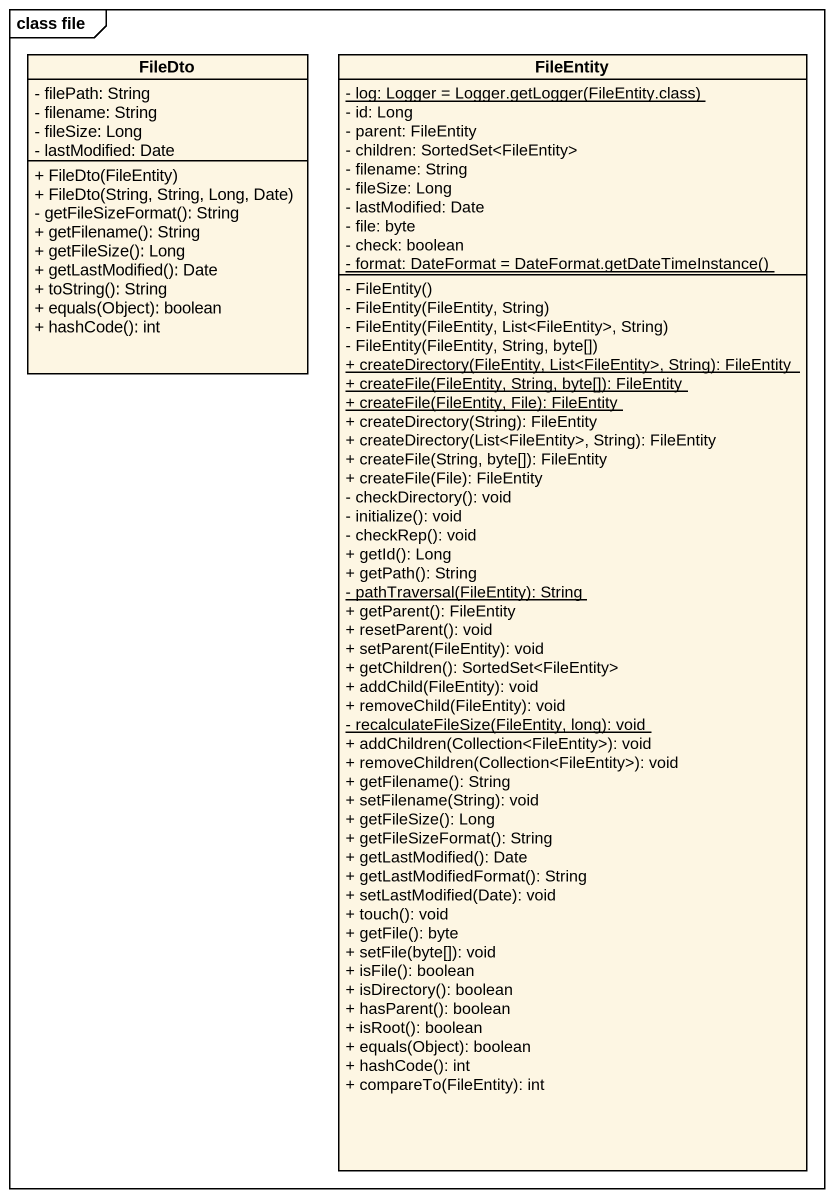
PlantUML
@startuml
mainframe class file
hide circle
hide empty members
skinparam classAttributeIconSize 0
class FileDto {
  - filePath: String
  - filename: String
  - fileSize: Long
  - lastModified: Date
  + FileDto(FileEntity)
  + FileDto(String, String, Long, Date)
  - getFileSizeFormat(): String
  + getFilename(): String
  + getFileSize(): Long
  + getLastModified(): Date
  + toString(): String
  + equals(Object): boolean
  + hashCode(): int
}
class FileEntity {
  {static} {field} - log: Logger = Logger.getLogger(FileEntity.class)
  - id: Long
  - parent: FileEntity
  - children: SortedSet<FileEntity>
  - filename: String
  - fileSize: Long
  - lastModified: Date
  - file: byte
  - check: boolean
  {static} {field} - format: DateFormat = DateFormat.getDateTimeInstance()
  - FileEntity()
  - FileEntity(FileEntity, String)
  - FileEntity(FileEntity, List<FileEntity>, String)
  - FileEntity(FileEntity, String, byte[])
  {static} + createDirectory(FileEntity, List<FileEntity>, String): FileEntity
  {static} + createFile(FileEntity, String, byte[]): FileEntity
  {static} + createFile(FileEntity, File): FileEntity
  + createDirectory(String): FileEntity
  + createDirectory(List<FileEntity>, String): FileEntity
  + createFile(String, byte[]): FileEntity
  + createFile(File): FileEntity
  - checkDirectory(): void
  - initialize(): void
  - checkRep(): void
  + getId(): Long
  + getPath(): String
  {static} - pathTraversal(FileEntity): String
  + getParent(): FileEntity
  + resetParent(): void
  + setParent(FileEntity): void
  + getChildren(): SortedSet<FileEntity>
  + addChild(FileEntity): void
  + removeChild(FileEntity): void
  {static} - recalculateFileSize(FileEntity, long): void
  + addChildren(Collection<FileEntity>): void
  + removeChildren(Collection<FileEntity>): void
  + getFilename(): String
  + setFilename(String): void
  + getFileSize(): Long
  + getFileSizeFormat(): String
  + getLastModified(): Date
  + getLastModifiedFormat(): String
  + setLastModified(Date): void
  + touch(): void
  + getFile(): byte
  + setFile(byte[]): void
  + isFile(): boolean
  + isDirectory(): boolean
  + hasParent(): boolean
  + isRoot(): boolean
  + equals(Object): boolean
  + hashCode(): int
  + compareTo(FileEntity): int
}
@enduml
